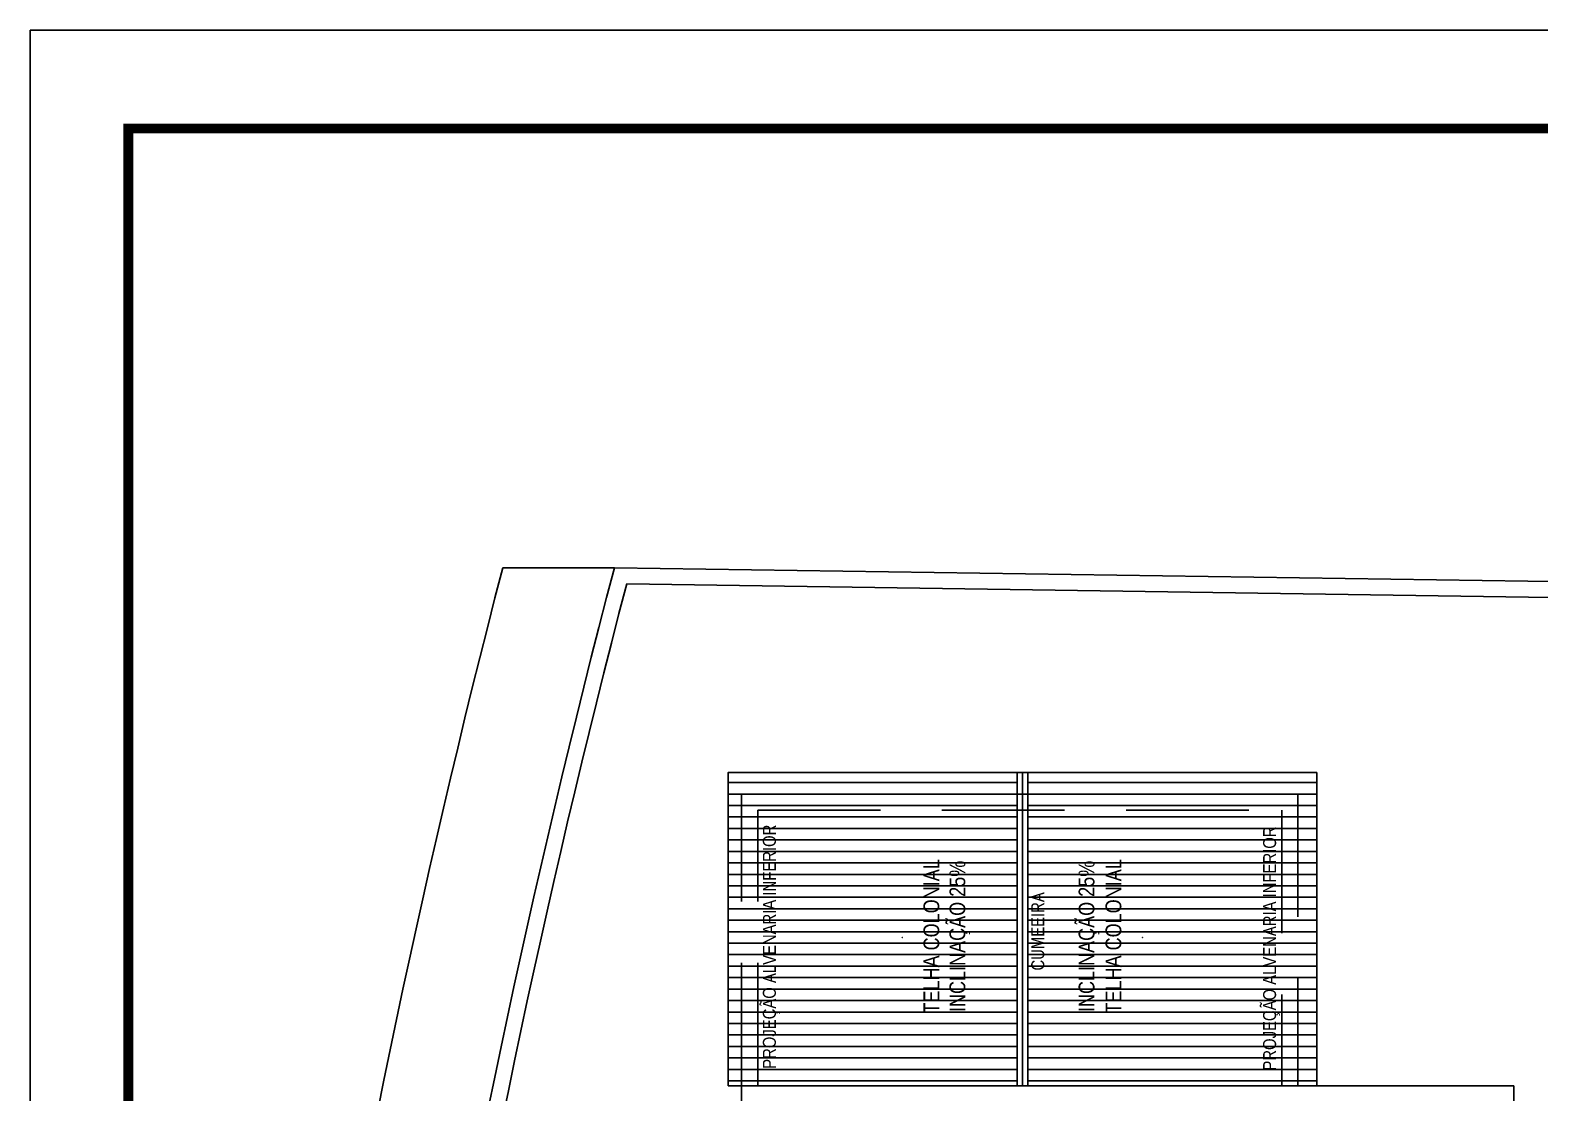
# Model space of a CAD drawing. Header units: millimetres. Extents: x 4156 to 4603, y 996 to 1078.
# Drawn here: x 4231.03 to 4246.41, y 1066.99 to 1077.82 of the extents above; entities that cross this region are included whole.
import ezdxf
from ezdxf.enums import TextEntityAlignment as Align

# ---------------------------------------------------------------- set-up
doc = ezdxf.new("R2010")
doc.units = ezdxf.units.MM
doc.header["$LTSCALE"] = 20
doc.linetypes.add('HIDDEN', pattern=[0.375, 0.25, -0.125])
for name, color, linetype in [('-HIDRO', 8, 'Continuous'), ('AF', 5, 'Continuous'), ('E-txt-g', 3, 'Continuous'), ('P2', 1, 'Continuous')]:
    doc.layers.add(name, color=color, linetype=linetype)
doc.layers.add('E-Txt-W', color=7, linetype='Continuous', lineweight=20)
doc.styles.add('F2', font='ARIALN.TTF')
doc.styles.add('REG60', font='romans.shx', dxfattribs={"width": 0.8, "height": 0.15})
doc.styles.add('REG80', font='romans.shx', dxfattribs={"width": 0.8, "height": 0.2})

# ---------------------------------------------------------------- blocks, each defined once
blk = doc.blocks.new('Seta')
at = {"layer": 'AF'}
blk.add_hatch(color=256, dxfattribs=at).paths.add_polyline_path([(-0.11, 0), (-0.11, -0.01), (0, -0.01), (0, -0.03), (0.05, 0), (0, 0.02), (0, 0)])
for p, q in [((0, 0), (-0.11, 0)), ((-0.11, -0.01), (-0.11, 0)), ((0.05, 0), (0, 0.02)), ((0, 0.02), (0, 0)), ((0, -0.01), (-0.11, -0.01)), ((0.05, 0), (0, -0.03)), ((0, -0.01), (0, -0.03))]:
    blk.add_line(p, q, dxfattribs=at)
blk = doc.blocks.new('TXT-AMB75')
at = {"layer": 'E-txt-g', "style": 'REG80', "width": 0.8, "flags": 8}
blk.add_attdef('TXT', text='', height=0.2, dxfattribs=at).set_placement((0.005, 0.296), align=Align.CENTER)
at = {"layer": 'E-Txt-W', "style": 'REG60', "width": 0.8, "flags": 8}
blk.add_attdef('TXT', text='', height=0.15, dxfattribs=at).set_placement((0.005, 0.027), align=Align.CENTER)

msp = doc.modelspace()

# ---------------------------------------------------------------- hatches: boundary and pattern name
at = {"layer": '-HIDRO', "linetype": 'Continuous'}
h = msp.add_hatch(dxfattribs=at)
h.set_pattern_fill('ANSI31', color=256, scale=0.935, angle=135, style=0)
h.set_pattern_definition([(180, (1767.23598, 700.36133), (-2e-17, -0.116875), [])])
h.paths.add_polyline_path([(4238.142, 1067.066), (4241.084, 1067.066), (4241.084, 1070.256), (4238.142, 1070.256)])
h.paths.add_polyline_path([(4244.136, 1067.066), (4241.194, 1067.066), (4241.194, 1070.256), (4244.136, 1070.256)])

# ---------------------------------------------------------------- linework, layer by layer
at = {"layer": '-HIDRO'}
for p, q in [((4236.984, 1072.341), (4235.847, 1072.341)), ((4270.206, 1071.854), (4236.984, 1072.341)), ((4270.043, 1071.691), (4237.109, 1072.177)), ((4241.084, 1070.256), (4241.084, 1067.066)), ((4241.194, 1070.256), (4241.084, 1070.256)), ((4241.194, 1070.256), (4241.194, 1067.066)), ((4246.144, 1044.626), (4246.144, 1067.066))]:
    msp.add_line(p, q, dxfattribs=at)
at = {"layer": '-HIDRO', "linetype": 'Continuous'}
for p, q in [((4241.139, 1070.256), (4241.139, 1067.066)), ((4238.279, 1063.711), (4238.279, 1067.066)), ((4238.279, 1067.066), (4243.779, 1067.066)), ((4243.944, 1067.066), (4246.144, 1067.066))]:
    msp.add_line(p, q, dxfattribs=at)
at = {"layer": '-HIDRO', "linetype": 'HIDDEN', "ltscale": 0.25}
for p, q in [((4238.279, 1067.066), (4238.279, 1070.036)), ((4238.279, 1070.036), (4243.944, 1070.036)), ((4243.944, 1070.036), (4243.944, 1067.066)), ((4238.444, 1067.066), (4238.444, 1069.871)), ((4238.444, 1069.871), (4243.779, 1069.871)), ((4243.779, 1069.871), (4243.779, 1067.066))]:
    msp.add_line(p, q, dxfattribs=at)
at = {"layer": '-HIDRO'}
for points in [[(4235.847, 1072.341, 0.099318), (4233.597, 1032.419, 0.188246), (4257.384, 999.911)], [(4236.984, 1072.341, 0.099873), (4234.677, 1032.639, 0.183533), (4257.199, 1001.342)], [(4237.109, 1072.177, 0.099477), (4234.839, 1032.672, 0.184298), (4257.444, 1001.375)]]:
    msp.add_lwpolyline(points, format="xyb", dxfattribs=at)
for points in [[(4238.142, 1067.066), (4241.084, 1067.066), (4241.084, 1070.256), (4238.142, 1070.256)], [(4244.136, 1067.066), (4241.194, 1067.066), (4241.194, 1070.256), (4244.136, 1070.256)]]:
    msp.add_lwpolyline(points, close=True, dxfattribs=at)
at = {"layer": 'P2'}
msp.add_lwpolyline([(4290.435, 996.216), (4290.435, 1077.816), (4231.035, 1077.816), (4231.035, 996.216)], close=True, dxfattribs=at)
at = {"layer": 'P2', "const_width": 0.1}
msp.add_lwpolyline([(4289.435, 997.216), (4289.435, 1076.816), (4232.035, 1076.816), (4232.035, 997.216)], close=True, dxfattribs=at)

# ---------------------------------------------------------------- block references
at = {"layer": '-HIDRO'}
ref = msp.add_blockref('TXT-AMB75', (4240.578, 1068.583), dxfattribs=dict(at, xscale=0.8019000000000002, yscale=0.8019000000000002, zscale=0.8019000000000002, rotation=90))
ref.add_attrib('TXT', 'TELHA COLONIAL', dxfattribs={"layer": 'E-txt-g', "color": 2, "height": 0.16038, "rotation": 90, "style": 'F2'}).set_placement((4240.292, 1068.587), align=Align.CENTER)
ref.add_attrib('TXT', 'INCLINAÇÃO 25%', dxfattribs={"layer": 'E-Txt-W', "color": 2, "height": 0.16038, "rotation": 90, "style": 'F2'}).set_placement((4240.557, 1068.587), align=Align.CENTER)
ref = msp.add_blockref('TXT-AMB75', (4241.7, 1068.583), dxfattribs=dict(at, xscale=-0.8019000000000002, yscale=0.8019000000000002, zscale=0.8019000000000002, rotation=270))
ref.add_attrib('TXT', 'TELHA COLONIAL', dxfattribs={"layer": 'E-txt-g', "color": 2, "height": 0.16038, "rotation": 90, "style": 'F2'}).set_placement((4242.146, 1068.587), align=Align.CENTER)
ref.add_attrib('TXT', 'INCLINAÇÃO 25%', dxfattribs={"layer": 'E-Txt-W', "color": 2, "height": 0.16038, "rotation": 90, "style": 'F2'}).set_placement((4241.872, 1068.587), align=Align.CENTER)
at = {"layer": '-HIDRO', "yscale": 0.01681679999998471, "zscale": 0.01681679999998471, "rotation": 180}
for p, xscale in [((4239.915, 1068.574), 0.01681679999998471), ((4242.363, 1068.574), -0.01681679999998471)]:
    msp.add_blockref('Seta', p, dxfattribs=dict(at, xscale=xscale))

# ---------------------------------------------------------------- texts
at = {"layer": '-HIDRO', "style": 'F2'}
for s, p in [('PROJEÇÃO ALVENARIA INFERIOR', (4238.628, 1067.238)), ('PROJEÇÃO ALVENARIA INFERIOR', (4243.722, 1067.22)), ('CUMEEIRA', (4241.361, 1068.239))]:
    msp.add_text(s, height=0.132, rotation=90, dxfattribs=at).set_placement(p)

doc.saveas('drawing.dxf')
